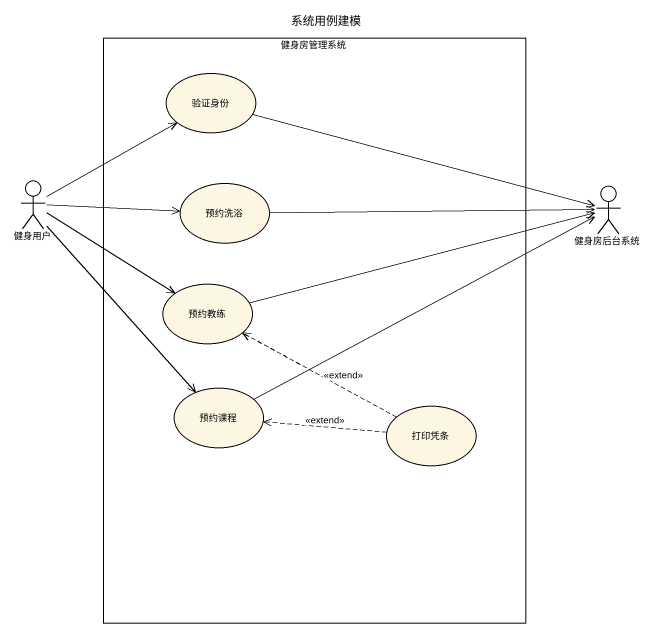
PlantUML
@startuml
title 系统用例建模
rectangle 健身房管理系统 {
  usecase 验证身份
  usecase 预约洗浴
  usecase 预约教练
  usecase 预约课程
  usecase 打印凭条
}
actor 健身用户
actor 健身房后台系统
验证身份 -right-> 健身房后台系统
健身用户 -up-> 验证身份
健身用户 -right-> 预约洗浴
健身用户 -right-> 预约教练
健身用户 --> 预约课程
预约洗浴 -right-> 健身房后台系统
预约教练 -right-> 健身房后台系统
预约课程 -right-> 健身房后台系统
打印凭条 .left.> 预约教练 : <<extend>>
打印凭条 .left.> 预约课程 : <<extend>>
@enduml
